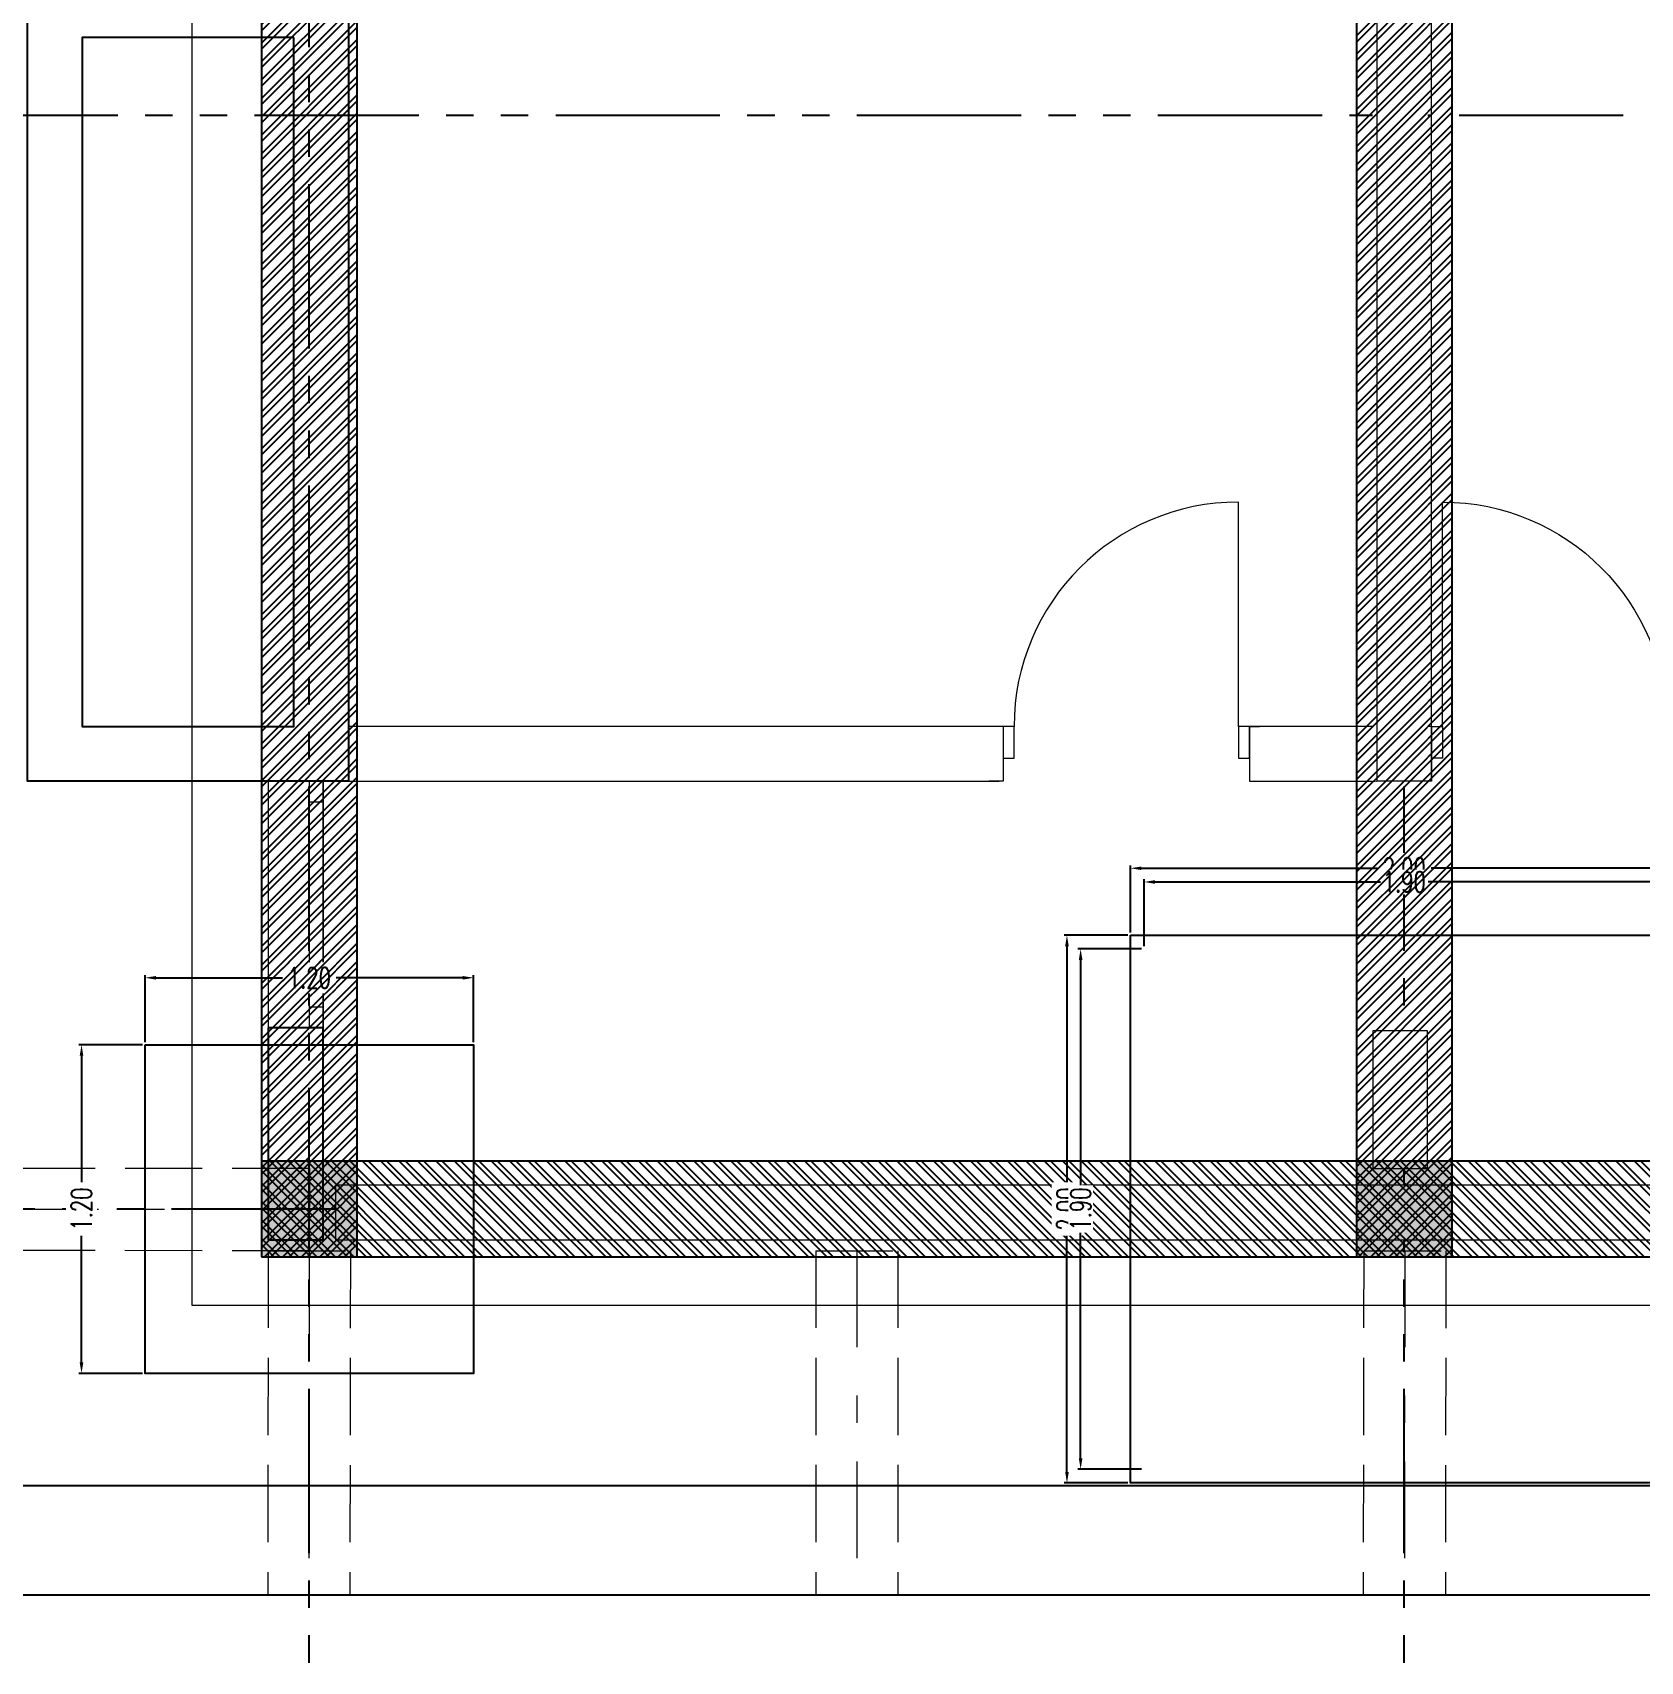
# Model space of a CAD drawing. Header units: metres. Extents: x -6.1 to 26.1, y -10.1 to 14.1.
# Drawn here: x 2.99 to 8.86, y -1.65 to 4.3 of the extents above; entities that cross this region are included whole.
import ezdxf
from ezdxf.enums import TextEntityAlignment as Align

# ---------------------------------------------------------------- set-up
doc = ezdxf.new("R2010")
doc.units = ezdxf.units.M
doc.header["$MEASUREMENT"] = 0
for name, pattern in [('Xref_Arq. PB$0$Línea Oculta', [0.391222, 0.282222, -0.109]), ('Xref_Arq. PB$0$Punto & Raya', [0.670278, 0.352778, -0.176389, 0, -0.141111]), ('Xref_Arq. PB$0$Wipeout_Contour', [1, 0, -1]), ('Xref_Cimentación$0$Xr-Muroscontencion$0$HIDDEN', [0.375, 0.25, -0.125]), ('Xref_Ejes$0$ACAD_ISO05W100', [33, 24, -3, 0, -3, 0, -3])]:
    doc.linetypes.add(name, pattern=pattern)
for name, color, linetype in [('Xref_Arq. PB$0$Estructura - Forjados', 7, 'Continuous'), ('Xref_Arq. PB$0$Estructura - Muros', 7, 'Continuous'), ('Xref_Arq. PB$0$Estructura - Vigas y Pilares', 7, 'Continuous'), ('Xref_Arq. PB$0$Puertas ArchiCAD', 7, 'Continuous'), ('Xref_Arq. PB$0$Ventanas ArchiCAD', 7, 'Continuous'), ('Xref_Cimentación$0$00-ZA', 2, 'Continuous'), ('Xref_Cimentación$0$Cerramiento', 11, 'Continuous'), ('Xref_Cimentación$0$VIGA', 3, 'Continuous'), ('Xref_Cimentación$0$Xref_Pedestales$0$COLUM. PB', 140, 'Continuous'), ('Xref_Ejes$0$00-EJES', 1, 'Xref_Ejes$0$ACAD_ISO05W100')]:
    doc.layers.add(name, color=color, linetype=linetype)
for name, color, linetype, lineweight in [('Xref_Arq. PB$0$Estructura - Forjados_Pluma_Nº__1', 7, 'Continuous', 13), ('Xref_Arq. PB$0$Estructura - Muros_Pluma_Nº__1', 7, 'Continuous', 13), ('Xref_Arq. PB$0$Puertas ArchiCAD_Pluma_Nº__1', 7, 'Continuous', 13), ('Xref_Arq. PB$0$Puertas ArchiCAD_Pluma_Nº__23', 7, 'Continuous', 18), ('Xref_Arq. PB$0$Ventanas ArchiCAD_Pluma_Nº__1', 7, 'Continuous', 13), ('Xref_Arq. PB$0$Ventanas ArchiCAD_Pluma_Nº__23', 7, 'Continuous', 18)]:
    doc.layers.add(name, color=color, linetype=linetype, lineweight=lineweight)
for name, color, linetype, lineweight, true_color in [('Xref_Arq. PB$0$Estructura - Vigas y Pilares_Pluma_Nº__69', 7, 'Continuous', 13, 0x6a6a6a), ('Xref_Arq. PB$0$Estructura - Vigas y Pilares_Pluma_Nº__90', 7, 'Continuous', 13, 0x6a6a6a), ('Xref_Arq. PB$0$Puertas ArchiCAD_Pluma_Nº__3', 7, 'Continuous', 18, 0xff6600), ('Xref_Arq. PB$0$Ventanas ArchiCAD_Pluma_Nº__3', 7, 'Continuous', 18, 0xff6600)]:
    doc.layers.add(name, color=color, linetype=linetype, lineweight=lineweight, true_color=true_color)
doc.styles.add('Xref_Cimentación$0$ARIAL', font='arial.ttf', dxfattribs={"height": 2})
doc.styles.add('Xref_Cimentación$0$Xr-Muroscontencion$0$Romans', font='romans.shx', dxfattribs={"width": 0.7})
doc.dimstyles.new('Xref_Cimentación$0$Xr-Muroscontencion$0$D20', dxfattribs={"dimtxt": 0.05, "dimasz": 0.04, "dimexe": 0.01, "dimexo": 0.01, "dimgap": 0.01, "dimtad": 0, "dimdec": 3, "dimzin": 1, "dimdsep": 46, "dimtxsty": 'Xref_Cimentación$0$Xr-Muroscontencion$0$Romans', "dimcen": 2.5, "dimclrd": 1, "dimclre": 8, "dimclrt": 7, "dimadec": 0, "dimazin": 0, "dimtfac": 1, "dimtdec": 3, "dimtmove": 1, "dimatfit": 1, "dimfxl": 1, "dimtfill": 1, "dimarcsym": 0})

# ---------------------------------------------------------------- blocks, each defined once
blk = doc.blocks.new('Xref_Ejes')
at = {"layer": 'Xref_Ejes$0$00-EJES', "ltscale": 0.025}
for p, q in [((4, -8.9568), (4, 12.9873)), ((8, -8.9568), (8, 12.9873)), ((-5, 3.9958), (24.9967, 3.9958)), ((24.9967, 0), (-5, 0))]:
    blk.add_line(p, q, dxfattribs=at)
blk = doc.blocks.new('Xref_Arq. PB$0$Forjado_1', base_point=(9.6104, 18.2739))
at = {"layer": 'Xref_Arq. PB$0$Estructura - Forjados_Pluma_Nº__1', "linetype": 'Continuous', "flags": 128}
blk.add_lwpolyline([(9.6104, 18.2739), (9.6104, 8.6612), (-7.0825, 8.6612), (-7.0825, 18.2739)], close=True, dxfattribs=at)
blk = doc.blocks.new('Xref_Arq. PB$0$Forjado_2', base_point=(-11.0804, 18.5154))
at = {"layer": 'Xref_Arq. PB$0$Estructura - Forjados_Pluma_Nº__1', "linetype": 'Continuous', "flags": 128}
blk.add_lwpolyline([(-11.0804, 18.5154), (10.7361, 18.5154), (10.7514, 7.6041), (-11.0804, 7.6041)], close=True, dxfattribs=at)
blk = doc.blocks.new('Xref_Arq. PB$0$Ventana 17')
at = {"layer": 'Xref_Arq. PB$0$Ventanas ArchiCAD_Pluma_Nº__1', "linetype": 'Continuous'}
for p, q in [((-0.45, -0.05), (-0.45, 0)), ((0.45, -0.05), (0.45, 0))]:
    blk.add_line(p, q, dxfattribs=at)
at = {"layer": 'Xref_Arq. PB$0$Ventanas ArchiCAD_Pluma_Nº__23', "linetype": 'Continuous'}
for p, q in [((-0.45, 0), (-0.375, 0)), ((-0.375, 0), (-0.375, -0.05)), ((0.375, -0.05), (0.375, 0)), ((0.375, 0), (0.45, 0)), ((-0.375, -0.05), (-0.45, -0.05)), ((0.45, -0.05), (0.375, -0.05))]:
    blk.add_line(p, q, dxfattribs=at)
at = {"layer": 'Xref_Arq. PB$0$Ventanas ArchiCAD_Pluma_Nº__3', "linetype": 'Continuous'}
for p, q in [((-0.45, 0.15), (0.45, 0.15)), ((-0.375, 0), (0.375, 0)), ((-0.45, -0.05), (0.45, -0.05)), ((0.375, -0.05), (-0.375, -0.05))]:
    blk.add_line(p, q, dxfattribs=at)
blk = doc.blocks.new('Xref_Arq. PB$0$Puerta con Tarja Lado 2 17')
at = {"layer": 'Xref_Arq. PB$0$Puertas ArchiCAD_Pluma_Nº__1', "linetype": 'Continuous'}
for p, q in [((-0.685, 0), (-0.722, 0)), ((-0.685, 0), (-0.685, -0.115)), ((0.685, 0), (0.685, -0.115)), ((0.685, 0), (0.722, 0)), ((-0.685, -0.115), (-0.685, -0.2)), ((0.685, -0.115), (0.685, -0.2)), ((-0.685, -0.2), (-0.722, -0.2)), ((0.685, -0.2), (0.722, -0.2))]:
    blk.add_line(p, q, dxfattribs=at)
at = {"layer": 'Xref_Arq. PB$0$Puertas ArchiCAD_Pluma_Nº__23', "linetype": 'Continuous'}
for p, q in [((-0.645, 0), (-0.685, 0)), ((-0.685, 0), (-0.685, -0.115)), ((-0.125, 0), (-0.645, 0)), ((-0.645, 0), (-0.645, -0.115)), ((-0.645, -0.115), (-0.645, 0)), ((-0.125, -0.115), (-0.125, 0)), ((-0.085, 0), (-0.125, 0)), ((-0.125, 0), (-0.125, -0.115)), ((-0.085, -0.115), (-0.085, 0)), ((0.685, 0), (0.645, 0)), ((0.645, 0), (0.645, -0.115)), ((0.685, -0.115), (0.685, 0)), ((-0.685, -0.115), (-0.645, -0.115)), ((-0.645, -0.115), (-0.125, -0.115)), ((-0.125, -0.115), (-0.085, -0.115)), ((0.645, -0.115), (0.685, -0.115))]:
    blk.add_line(p, q, dxfattribs=at)
at = {"layer": 'Xref_Arq. PB$0$Puertas ArchiCAD_Pluma_Nº__3', "linetype": 'Continuous'}
blk.add_line((0.645, 0), (0.645, 0.73), dxfattribs=at)
blk.add_arc((0.645, 0), 0.73, 90, 180, dxfattribs=at)
blk = doc.blocks.new('Xref_Arq. PB$0$Muro_5', base_point=(-6.6046, 8.9011))
at = {"layer": 'Xref_Arq. PB$0$Estructura - Muros_Pluma_Nº__1', "linetype": 'Continuous'}
for p, q in [((-6.8046, 14.8633), (-6.8046, 14.9003)), ((-6.6046, 14.8633), (-6.6046, 14.9003)), ((-6.7196, 14.8633), (-6.8046, 14.8633)), ((-6.6046, 14.8633), (-6.7196, 14.8633)), ((-6.8046, 13.4933), (-6.8046, 13.4563)), ((-6.7196, 13.4933), (-6.8046, 13.4933)), ((-6.6046, 13.4933), (-6.7196, 13.4933)), ((-6.6046, 13.4933), (-6.6046, 13.4563)), ((-6.6546, 10.5762), (-6.8046, 10.5762)), ((-6.6046, 10.5762), (-6.6546, 10.5762)), ((-6.6546, 9.6762), (-6.8046, 9.6762)), ((-6.6046, 9.6762), (-6.6546, 9.6762))]:
    blk.add_line(p, q, dxfattribs=at)
at = {"layer": 'Xref_Arq. PB$0$Estructura - Muros_Pluma_Nº__1', "linetype": 'Continuous', "flags": 128}
blk.add_lwpolyline([(-6.8046, 8.9011), (-6.6046, 8.9011)], dxfattribs=at)
at = {"layer": 'Xref_Arq. PB$0$Puertas ArchiCAD', "linetype": 'Continuous', "rotation": 269.9995986251637}
blk.add_blockref('Xref_Arq. PB$0$Puerta con Tarja Lado 2 17', (-6.6046, 14.1783), dxfattribs=at)
at = {"layer": 'Xref_Arq. PB$0$Ventanas ArchiCAD', "color": 251, "linetype": 'Continuous', "lineweight": 13, "true_color": 0x6a6a6a, "xscale": -0.9999999999999999, "rotation": 89.99959862516374}
blk.add_blockref('Xref_Arq. PB$0$Ventana 17', (-6.6546, 10.1262), dxfattribs=at)
blk = doc.blocks.new('Xref_Arq. PB$0$Muro_6', base_point=(-6.5596, 8.9011))
at = {"color": 254, "linetype": 'Xref_Arq. PB$0$Wipeout_Contour', "lineweight": 0, "ltscale": 50.031113}
blk.add_wipeout([(-0.9475, 9.1011), (-6.5596, 9.1011), (-6.5596, 8.9011), (-0.9475, 8.9011), (-0.9475, 9.0511)], dxfattribs=at).dxf.layer = 'Xref_Arq. PB$0$Estructura - Muros'
at = {"layer": 'Xref_Arq. PB$0$Estructura - Muros_Pluma_Nº__1', "linetype": 'Continuous', "flags": 128}
for points in [[(-0.9475, 9.1011), (-6.5596, 9.1011)], [(-6.5596, 9.1011), (-6.5596, 8.9011)], [(-6.5596, 8.9011), (-0.9475, 8.9011)]]:
    blk.add_lwpolyline(points, dxfattribs=at)
blk = doc.blocks.new('Xref_Arq. PB$0$Puerta 17')
at = {"layer": 'Xref_Arq. PB$0$Puertas ArchiCAD_Pluma_Nº__1', "linetype": 'Continuous'}
for p, q in [((-0.45, 0), (-0.487, 0)), ((-0.45, 0), (-0.45, -0.115)), ((0.45, 0), (0.45, -0.115)), ((0.45, 0), (0.487, 0)), ((-0.45, -0.115), (-0.45, -0.2)), ((0.45, -0.115), (0.45, -0.2)), ((-0.45, -0.2), (-0.487, -0.2)), ((0.45, -0.2), (0.487, -0.2))]:
    blk.add_line(p, q, dxfattribs=at)
at = {"layer": 'Xref_Arq. PB$0$Puertas ArchiCAD_Pluma_Nº__23', "linetype": 'Continuous'}
for p, q in [((-0.41, 0), (-0.45, 0)), ((-0.45, 0), (-0.45, -0.115)), ((-0.41, -0.115), (-0.41, 0)), ((0.45, 0), (0.41, 0)), ((0.41, 0), (0.41, -0.115)), ((0.45, -0.115), (0.45, 0)), ((-0.45, -0.115), (-0.41, -0.115)), ((0.41, -0.115), (0.45, -0.115))]:
    blk.add_line(p, q, dxfattribs=at)
at = {"layer": 'Xref_Arq. PB$0$Puertas ArchiCAD_Pluma_Nº__3', "linetype": 'Continuous'}
blk.add_line((0.41, 0), (0.41, 0.82), dxfattribs=at)
blk.add_arc((0.41, 0), 0.82, 90, 180, dxfattribs=at)
blk = doc.blocks.new('Xref_Arq. PB$0$Muro_19', base_point=(-6.5109, 10.5762))
at = {"layer": 'Xref_Arq. PB$0$Puertas ArchiCAD', "linetype": 'Continuous', "xscale": -1}
blk.add_blockref('Xref_Arq. PB$0$Puerta 17', (-2.1046, 10.7762), dxfattribs=at)
at = {"color": 254, "linetype": 'Xref_Arq. PB$0$Wipeout_Contour', "lineweight": 0, "ltscale": 59.592218}
blk.add_wipeout([(-4.1351, 10.7762), (-6.5109, 10.7762), (-6.5109, 10.5762), (-4.1351, 10.5762), (-4.1351, 10.6612)], dxfattribs=at).dxf.layer = 'Xref_Arq. PB$0$Estructura - Muros'
at = {"color": 254, "linetype": 'Xref_Arq. PB$0$Wipeout_Contour', "lineweight": 0, "ltscale": 55.365533}
blk.add_wipeout([(-3.2201, 10.5762), (-2.7546, 10.5762), (-2.7546, 10.7762), (-3.2201, 10.7762), (-3.2201, 10.6612)], dxfattribs=at).dxf.layer = 'Xref_Arq. PB$0$Estructura - Muros'
at = {"layer": 'Xref_Arq. PB$0$Estructura - Muros_Pluma_Nº__1', "linetype": 'Continuous'}
for p, q in [((-4.1351, 10.7762), (-4.1721, 10.7762)), ((-3.2201, 10.7762), (-3.1831, 10.7762)), ((-4.1351, 10.5762), (-4.1721, 10.5762)), ((-3.2201, 10.5762), (-3.1831, 10.5762))]:
    blk.add_line(p, q, dxfattribs=at)
at = {"layer": 'Xref_Arq. PB$0$Estructura - Muros_Pluma_Nº__1', "linetype": 'Continuous', "flags": 128}
for points in [[(-4.1351, 10.7762), (-6.5109, 10.7762)], [(-2.7546, 10.7762), (-3.2201, 10.7762)], [(-6.5109, 10.5762), (-4.1351, 10.5762)], [(-3.2201, 10.5762), (-2.7546, 10.5762)]]:
    blk.add_lwpolyline(points, dxfattribs=at)
at = {"layer": 'Xref_Arq. PB$0$Puertas ArchiCAD', "linetype": 'Continuous'}
blk.add_blockref('Xref_Arq. PB$0$Puerta 17', (-3.6701, 10.7762), dxfattribs=at)
blk = doc.blocks.new('Xref_Arq. PB$0$Muro_20', base_point=(-2.7697, 17.9223))
at = {"color": 254, "linetype": 'Xref_Arq. PB$0$Wipeout_Contour', "lineweight": 0, "ltscale": 58.19493}
blk.add_wipeout([(-2.7697, 17.9223), (-2.7697, 10.5762), (-2.5697, 10.5762), (-2.5697, 17.9223)], dxfattribs=at).dxf.layer = 'Xref_Arq. PB$0$Estructura - Muros'
at = {"color": 254, "linetype": 'Xref_Arq. PB$0$Wipeout_Contour', "lineweight": 0, "ltscale": 39.210904}
blk.add_wipeout([(-2.7697, 9.1619), (-2.5697, 9.1619), (-2.5697, 9.6646), (-2.7697, 9.6646)], dxfattribs=at).dxf.layer = 'Xref_Arq. PB$0$Estructura - Muros'
at = {"layer": 'Xref_Arq. PB$0$Estructura - Muros_Pluma_Nº__1', "linetype": 'Continuous'}
for p, q in [((-2.5546, 10.5762), (-2.7546, 10.5762)), ((-2.5697, 9.6646), (-2.7697, 9.6646))]:
    blk.add_line(p, q, dxfattribs=at)
at = {"layer": 'Xref_Arq. PB$0$Estructura - Muros_Pluma_Nº__1', "linetype": 'Continuous', "flags": 128}
for points in [[(-2.7546, 17.9223), (-2.7546, 15.1619)], [(-2.5546, 15.1619), (-2.5546, 17.9223)], [(-2.7546, 15.1619), (-2.7546, 10.5762)], [(-2.5546, 10.5762), (-2.5546, 15.1619)], [(-2.7697, 9.6646), (-2.7697, 9.1619)], [(-2.5697, 9.1619), (-2.5697, 9.6646)], [(-2.7697, 9.1619), (-2.5697, 9.1619)]]:
    blk.add_lwpolyline(points, dxfattribs=at)
blk = doc.blocks.new('Xref_Arq. PB$0$Viga_1', base_point=(-6.6546, 9.0119))
at = {"layer": 'Xref_Arq. PB$0$Estructura - Vigas y Pilares_Pluma_Nº__69', "linetype": 'Xref_Arq. PB$0$Punto & Raya'}
blk.add_line((-6.6546, 9.0119), (-10.6546, 9.0139), dxfattribs=at)
at = {"layer": 'Xref_Arq. PB$0$Estructura - Vigas y Pilares_Pluma_Nº__90', "linetype": 'Xref_Arq. PB$0$Línea Oculta'}
for p, q in [((-10.6545, 9.1639), (-10.6547, 8.8639)), ((-6.6545, 9.1619), (-10.6545, 9.1639)), ((-6.6545, 9.1619), (-6.6547, 8.8619)), ((-6.6547, 8.8619), (-10.6547, 8.8639))]:
    blk.add_line(p, q, dxfattribs=at)
blk = doc.blocks.new('Xref_Arq. PB$0$Viga_6', base_point=(-6.6547, 8.8619))
at = {"layer": 'Xref_Arq. PB$0$Estructura - Vigas y Pilares_Pluma_Nº__69', "linetype": 'Xref_Arq. PB$0$Punto & Raya'}
blk.add_line((-6.6547, 8.8619), (-6.6564, 7.6055), dxfattribs=at)
at = {"layer": 'Xref_Arq. PB$0$Estructura - Vigas y Pilares_Pluma_Nº__90', "linetype": 'Xref_Arq. PB$0$Línea Oculta'}
for p, q in [((-6.8047, 8.8621), (-6.8064, 7.6057)), ((-6.8047, 8.8621), (-6.5047, 8.8617)), ((-6.5047, 8.8617), (-6.5064, 7.6053)), ((-6.8064, 7.6057), (-6.5064, 7.6053))]:
    blk.add_line(p, q, dxfattribs=at)
blk = doc.blocks.new('Xref_Arq. PB$0$Viga_7', base_point=(-4.6547, 8.8619))
at = {"layer": 'Xref_Arq. PB$0$Estructura - Vigas y Pilares_Pluma_Nº__69', "linetype": 'Xref_Arq. PB$0$Punto & Raya'}
blk.add_line((-4.6547, 8.8619), (-4.6547, 7.6041), dxfattribs=at)
at = {"layer": 'Xref_Arq. PB$0$Estructura - Vigas y Pilares_Pluma_Nº__90', "linetype": 'Xref_Arq. PB$0$Línea Oculta'}
for p, q in [((-4.8047, 8.8619), (-4.8047, 7.6041)), ((-4.8047, 8.8619), (-4.5047, 8.8619)), ((-4.5047, 8.8619), (-4.5047, 7.6041)), ((-4.8047, 7.6041), (-4.5047, 7.6041))]:
    blk.add_line(p, q, dxfattribs=at)
blk = doc.blocks.new('Xref_Arq. PB$0$Viga_8', base_point=(-2.6526, 8.8619))
at = {"layer": 'Xref_Arq. PB$0$Estructura - Vigas y Pilares_Pluma_Nº__69', "linetype": 'Xref_Arq. PB$0$Punto & Raya'}
blk.add_line((-2.6526, 8.8619), (-2.6546, 7.6041), dxfattribs=at)
at = {"layer": 'Xref_Arq. PB$0$Estructura - Vigas y Pilares_Pluma_Nº__90', "linetype": 'Xref_Arq. PB$0$Línea Oculta'}
for p, q in [((-2.8026, 8.8621), (-2.8046, 7.6043)), ((-2.8026, 8.8621), (-2.5026, 8.8616)), ((-2.5026, 8.8616), (-2.5046, 7.6038)), ((-2.8046, 7.6043), (-2.5046, 7.6038))]:
    blk.add_line(p, q, dxfattribs=at)
blk = doc.blocks.new('Xref_Arq. PB')
for points in [[(3.9437, 4.2794), (3.1699, 4.2794), (3.1699, 1.7623), (3.943, 1.7623), (3.9437, 4.2794)], [(3.85, 0.6623), (3.85, -0.1129), (4.05, -0.1129), (4.05, 0.6623), (3.85, 0.6623)]]:
    blk.add_lwpolyline(points)
at = {"layer": 'Xref_Arq. PB$0$Estructura - Forjados', "linetype": 'Continuous'}
for name, p in [('Xref_Arq. PB$0$Forjado_2', (-0.4258, 9.5015)), ('Xref_Arq. PB$0$Forjado_1', (20.265, 9.26))]:
    blk.add_blockref(name, p, dxfattribs=at)
at = {"layer": 'Xref_Arq. PB$0$Estructura - Muros'}
blk.add_blockref('Xref_Arq. PB$0$Muro_5', (4.05, -0.1129), dxfattribs=at)
at = {"layer": 'Xref_Arq. PB$0$Estructura - Vigas y Pilares', "color": 251, "lineweight": 13, "true_color": 0x6a6a6a}
for name, p in [('Xref_Arq. PB$0$Viga_1', (4, -0.0021)), ('Xref_Arq. PB$0$Viga_6', (3.9999, -0.1521)), ('Xref_Arq. PB$0$Viga_7', (5.9999, -0.1521)), ('Xref_Arq. PB$0$Viga_8', (8.0021, -0.1521))]:
    blk.add_blockref(name, p, dxfattribs=at)
at = {"layer": 'Xref_Arq. PB$0$Estructura - Muros'}
for name, p in [('Xref_Arq. PB$0$Muro_19', (4.1437, 1.5623)), ('Xref_Arq. PB$0$Muro_6', (4.095, -0.1129))]:
    blk.add_blockref(name, p, dxfattribs=at)
blk.add_lwpolyline([(2.9699, 4.4794), (4.1437, 4.4794), (4.1437, 1.5623), (2.9699, 1.5623), (2.9699, 4.4794)])
blk.add_blockref('Xref_Arq. PB$0$Muro_20', (7.8849, 8.9084), dxfattribs=at)
blk.add_lwpolyline([(-0.4258, 1.7043), (-0.0258, 1.7043), (-0.0258, -1.0098), (21.006, -1.0098), (21.0148, 3.5281), (21.3991, 3.5263), (21.406, -1.4098), (-0.4258, -1.4098), (-0.4258, 1.7043)])
blk = doc.blocks.new('*U282')
at = {"ltscale": 0.025, "true_color": 0x636466}
h = blk.add_hatch(color=251, dxfattribs=at)
h.dxf.hatch_style = 1
h.paths.add_polyline_path([(-0.125, -0.075), (0.225, -0.075), (0.225, 0.275), (-0.125, 0.275)])
at = {"color": 251, "linetype": 'ByBlock', "ltscale": 0.025, "true_color": 0x636466}
blk.add_lwpolyline([(-0.125, -0.075), (0.225, -0.075), (0.225, 0.275), (-0.125, 0.275)], close=True, dxfattribs=at)
blk = doc.blocks.new('Xref_Cimentación$0$Xref_Pedestales')
at = {"layer": 'Xref_Cimentación$0$Xref_Pedestales$0$COLUM. PB', "ltscale": 0.025}
for p in [(3.95, -0.1), (7.95, -0.1)]:
    blk.add_blockref('*U282', p, dxfattribs=at)
blk = doc.blocks.new('*U315')
at = {"layer": 'Xref_Cimentación$0$VIGA', "ltscale": 0.025, "transparency": 33554559}
h = blk.add_hatch(dxfattribs=at)
h.set_pattern_fill('ANSI32', color=250, scale=0.005, angle=-90)
h.set_pattern_definition([(315, (14.226727, 0.2), (0.03367596, 0.03367596), []), (315, (14.226727, 0.17755), (0.03367596, 0.03367596), [])])
h.paths.add_polyline_path([(15.9967, 0.275), (-0.35, 0.275), (-0.35, -0.075), (15.9967, -0.075)])
at = {"layer": 'Xref_Cimentación$0$VIGA', "ltscale": 0.025}
for p, q in [((-0.35, 0.275), (-0.35, -0.075)), ((15.9967, 0.275), (-0.35, 0.275)), ((-0.35, -0.075), (15.9967, -0.075))]:
    blk.add_line(p, q, dxfattribs=at)
at = {"layer": 'Xref_Cimentación$0$VIGA', "ltscale": 0.025, "style": 'Xref_Cimentación$0$ARIAL', "width": 0.7, "flags": 8}
blk.add_attdef('V-00', text='', height=0.15, dxfattribs=at).set_placement((5.8238, 0.428), align=Align.MIDDLE_CENTER)
blk = doc.blocks.new('*D322')
at = {"layer": 'Xref_Cimentación$0$00-ZA', "color": 8, "linetype": 'Xref_Cimentación$0$Xr-Muroscontencion$0$HIDDEN', "lineweight": -2, "transparency": 16777216}
for p, q in [((3.24, 6.75), (3.0077, 6.75)), ((3.24, 5.25), (3.0077, 5.25)), ((3.4, 0.61), (3.4, 0.8548)), ((4.6, 0.61), (4.6, 0.8548))]:
    blk.add_line(p, q, dxfattribs=at)
at = {"layer": 'Xref_Cimentación$0$00-ZA', "color": 1, "lineweight": -2, "transparency": 16777216}
for p, q in [((3.0177, 6.71), (3.0177, 6.0863)), ((3.0177, 5.29), (3.0177, 5.9138)), ((3.44, 0.8448), (3.9137, 0.8448)), ((4.56, 0.8448), (4.0862, 0.8448))]:
    blk.add_line(p, q, dxfattribs=at)
at = {"layer": 'Xref_Cimentación$0$00-ZA', "color": 1, "transparency": 16777216}
for points in [[(3.0111, 6.71), (3.0244, 6.71), (3.0177, 6.75)], [(3.0111, 5.29), (3.0244, 5.29), (3.0177, 5.25)], [(3.44, 0.8514), (3.44, 0.8381), (3.4, 0.8448)], [(4.56, 0.8514), (4.56, 0.8381), (4.6, 0.8448)]]:
    blk.add_solid(points, dxfattribs=at)
at = {"layer": 'Xref_Cimentación$0$00-ZA', "color": 7, "transparency": 16777216, "insert": (3.0177, 6), "char_height": 0.075, "attachment_point": 5, "rotation": 90, "style": 'Xref_Cimentación$0$Xr-Muroscontencion$0$Romans', "bg_fill": 3, "box_fill_scale": 1.25, "bg_fill_color": 256, "bg_fill_true_color": 13158600, "bg_fill_transparency": 0}
blk.add_mtext('1.50', dxfattribs=at)
at = {"layer": 'Xref_Cimentación$0$00-ZA', "color": 7, "transparency": 16777216, "insert": (4, 0.8448), "char_height": 0.075, "attachment_point": 5, "style": 'Xref_Cimentación$0$Xr-Muroscontencion$0$Romans', "bg_fill": 3, "box_fill_scale": 1.1, "bg_fill_color": 256, "bg_fill_true_color": 13158600, "bg_fill_transparency": 0}
blk.add_mtext('1.20', dxfattribs=at)
blk = doc.blocks.new('*D306')
at = {"layer": 'Xref_Cimentación$0$00-ZA', "color": 8, "linetype": 'Xref_Cimentación$0$Xr-Muroscontencion$0$HIDDEN', "lineweight": -2, "transparency": 16777216}
for p, q in [((6.99, 1), (6.7577, 1)), ((6.99, -1), (6.7577, -1))]:
    blk.add_line(p, q, dxfattribs=at)
at = {"layer": 'Xref_Cimentación$0$00-ZA', "color": 1, "lineweight": -2, "transparency": 16777216}
for p, q in [((6.7677, 0.96), (6.7677, 0.09)), ((6.7677, -0.96), (6.7677, -0.09))]:
    blk.add_line(p, q, dxfattribs=at)
at = {"layer": 'Xref_Cimentación$0$00-ZA', "color": 1, "transparency": 16777216}
for points in [[(6.7611, 0.96), (6.7744, 0.96), (6.7677, 1)], [(6.7611, -0.96), (6.7744, -0.96), (6.7677, -1)]]:
    blk.add_solid(points, dxfattribs=at)
at = {"layer": 'Xref_Cimentación$0$00-ZA', "color": 7, "transparency": 16777216, "insert": (6.7677, 0), "char_height": 0.075, "attachment_point": 5, "rotation": 90, "style": 'Xref_Cimentación$0$Xr-Muroscontencion$0$Romans', "bg_fill": 3, "box_fill_scale": 1.25, "bg_fill_color": 256, "bg_fill_true_color": 13158600, "bg_fill_transparency": 0}
blk.add_mtext('2.00', dxfattribs=at)
blk = doc.blocks.new('*D307')
at = {"layer": 'Xref_Cimentación$0$00-ZA', "color": 8, "linetype": 'Xref_Cimentación$0$Xr-Muroscontencion$0$HIDDEN', "lineweight": -2, "transparency": 16777216}
for p, q in [((7, 1.01), (7, 1.2548)), ((9, 1.01), (9, 1.2548))]:
    blk.add_line(p, q, dxfattribs=at)
at = {"layer": 'Xref_Cimentación$0$00-ZA', "color": 1, "lineweight": -2, "transparency": 16777216}
for p, q in [((7.04, 1.2448), (7.91, 1.2448)), ((8.96, 1.2448), (8.09, 1.2448))]:
    blk.add_line(p, q, dxfattribs=at)
at = {"layer": 'Xref_Cimentación$0$00-ZA', "color": 1, "transparency": 16777216}
for points in [[(7.04, 1.2514), (7.04, 1.2381), (7, 1.2448)], [(8.96, 1.2514), (8.96, 1.2381), (9, 1.2448)]]:
    blk.add_solid(points, dxfattribs=at)
at = {"layer": 'Xref_Cimentación$0$00-ZA', "color": 7, "transparency": 16777216, "insert": (8, 1.2448), "char_height": 0.075, "attachment_point": 5, "style": 'Xref_Cimentación$0$Xr-Muroscontencion$0$Romans', "bg_fill": 3, "box_fill_scale": 1.25, "bg_fill_color": 256, "bg_fill_true_color": 13158600, "bg_fill_transparency": 0}
blk.add_mtext('2.00', dxfattribs=at)
blk = doc.blocks.new('*D331')
at = {"layer": 'Xref_Cimentación$0$00-ZA', "color": 8, "linetype": 'Xref_Cimentación$0$Xr-Muroscontencion$0$HIDDEN', "lineweight": -2, "transparency": 16777216}
for p, q in [((11.25, 9.7684), (11.25, 10.0132)), ((12.75, 9.7684), (12.75, 10.0132)), ((3.39, 0.6), (3.1577, 0.6)), ((3.39, -0.6), (3.1577, -0.6))]:
    blk.add_line(p, q, dxfattribs=at)
at = {"layer": 'Xref_Cimentación$0$00-ZA', "color": 1, "lineweight": -2, "transparency": 16777216}
for p, q in [((11.29, 10.0032), (11.9138, 10.0032)), ((12.71, 10.0032), (12.0862, 10.0032)), ((3.1677, 0.56), (3.1677, 0.0863)), ((3.1677, -0.56), (3.1677, -0.0863))]:
    blk.add_line(p, q, dxfattribs=at)
at = {"layer": 'Xref_Cimentación$0$00-ZA', "color": 1, "transparency": 16777216}
for points in [[(11.29, 10.0098), (11.29, 9.9965), (11.25, 10.0032)], [(12.71, 10.0098), (12.71, 9.9965), (12.75, 10.0032)], [(3.1611, 0.56), (3.1744, 0.56), (3.1677, 0.6)], [(3.1611, -0.56), (3.1744, -0.56), (3.1677, -0.6)]]:
    blk.add_solid(points, dxfattribs=at)
at = {"layer": 'Xref_Cimentación$0$00-ZA', "color": 7, "transparency": 16777216, "insert": (12, 10.0032), "char_height": 0.075, "attachment_point": 5, "style": 'Xref_Cimentación$0$Xr-Muroscontencion$0$Romans', "bg_fill": 3, "box_fill_scale": 1.1, "bg_fill_color": 256, "bg_fill_true_color": 13158600, "bg_fill_transparency": 0}
blk.add_mtext('1.50', dxfattribs=at)
at = {"layer": 'Xref_Cimentación$0$00-ZA', "color": 7, "transparency": 16777216, "insert": (3.1677, 0), "char_height": 0.075, "attachment_point": 5, "rotation": 90, "style": 'Xref_Cimentación$0$Xr-Muroscontencion$0$Romans', "bg_fill": 3, "box_fill_scale": 1.25, "bg_fill_color": 256, "bg_fill_true_color": 13158600, "bg_fill_transparency": 0}
blk.add_mtext('1.20', dxfattribs=at)
blk = doc.blocks.new('*D332')
at = {"layer": 'Xref_Cimentación$0$00-ZA', "color": 8, "linetype": 'Xref_Cimentación$0$Xr-Muroscontencion$0$HIDDEN', "lineweight": -2, "transparency": 16777216}
for p, q in [((15.24, 9.7584), (15.0077, 9.7584)), ((15.24, 8.2584), (15.0077, 8.2584)), ((3.4, 0.61), (3.4, 0.8548)), ((4.6, 0.61), (4.6, 0.8548))]:
    blk.add_line(p, q, dxfattribs=at)
at = {"layer": 'Xref_Cimentación$0$00-ZA', "color": 1, "lineweight": -2, "transparency": 16777216}
for p, q in [((15.0177, 9.7184), (15.0177, 9.0946)), ((15.0177, 8.2984), (15.0177, 8.9221)), ((3.44, 0.8448), (3.9137, 0.8448)), ((4.56, 0.8448), (4.0862, 0.8448))]:
    blk.add_line(p, q, dxfattribs=at)
at = {"layer": 'Xref_Cimentación$0$00-ZA', "color": 1, "transparency": 16777216}
for points in [[(15.0111, 9.7184), (15.0244, 9.7184), (15.0177, 9.7584)], [(15.0111, 8.2984), (15.0244, 8.2984), (15.0177, 8.2584)], [(3.44, 0.8514), (3.44, 0.8381), (3.4, 0.8448)], [(4.56, 0.8514), (4.56, 0.8381), (4.6, 0.8448)]]:
    blk.add_solid(points, dxfattribs=at)
at = {"layer": 'Xref_Cimentación$0$00-ZA', "color": 7, "transparency": 16777216, "insert": (15.0177, 9.0084), "char_height": 0.075, "attachment_point": 5, "rotation": 90, "style": 'Xref_Cimentación$0$Xr-Muroscontencion$0$Romans', "bg_fill": 3, "box_fill_scale": 1.1, "bg_fill_color": 256, "bg_fill_true_color": 13158600, "bg_fill_transparency": 0}
blk.add_mtext('1.50', dxfattribs=at)
at = {"layer": 'Xref_Cimentación$0$00-ZA', "color": 7, "transparency": 16777216, "insert": (4, 0.8448), "char_height": 0.075, "attachment_point": 5, "style": 'Xref_Cimentación$0$Xr-Muroscontencion$0$Romans', "bg_fill": 3, "box_fill_scale": 1.25, "bg_fill_color": 256, "bg_fill_true_color": 13158600, "bg_fill_transparency": 0}
blk.add_mtext('1.20', dxfattribs=at)
blk = doc.blocks.new('*D336')
at = {"layer": 'Xref_Cimentación$0$00-ZA', "color": 8, "linetype": 'Xref_Cimentación$0$Xr-Muroscontencion$0$HIDDEN', "lineweight": -2, "transparency": 16777216}
for p, q in [((3.2495, 9.7684), (3.2495, 10.0132)), ((4.7495, 9.7684), (4.7495, 10.0132)), ((7.04, 0.95), (6.8077, 0.95)), ((7.04, -0.95), (6.8077, -0.95))]:
    blk.add_line(p, q, dxfattribs=at)
at = {"layer": 'Xref_Cimentación$0$00-ZA', "color": 1, "lineweight": -2, "transparency": 16777216}
for p, q in [((3.2895, 10.0032), (3.9132, 10.0032)), ((4.7095, 10.0032), (4.0857, 10.0032)), ((6.8177, 0.91), (6.8177, 0.0862)), ((6.8177, -0.91), (6.8177, -0.0863))]:
    blk.add_line(p, q, dxfattribs=at)
at = {"layer": 'Xref_Cimentación$0$00-ZA', "color": 1, "transparency": 16777216}
for points in [[(3.2895, 10.0098), (3.2895, 9.9965), (3.2495, 10.0032)], [(4.7095, 10.0098), (4.7095, 9.9965), (4.7495, 10.0032)], [(6.8111, 0.91), (6.8244, 0.91), (6.8177, 0.95)], [(6.8111, -0.91), (6.8244, -0.91), (6.8177, -0.95)]]:
    blk.add_solid(points, dxfattribs=at)
at = {"layer": 'Xref_Cimentación$0$00-ZA', "color": 7, "transparency": 16777216, "insert": (3.9995, 10.0032), "char_height": 0.075, "attachment_point": 5, "style": 'Xref_Cimentación$0$Xr-Muroscontencion$0$Romans', "bg_fill": 3, "box_fill_scale": 1.25, "bg_fill_color": 256, "bg_fill_true_color": 13158600, "bg_fill_transparency": 0}
blk.add_mtext('1.50', dxfattribs=at)
at = {"layer": 'Xref_Cimentación$0$00-ZA', "color": 7, "transparency": 16777216, "insert": (6.8177, 0), "char_height": 0.075, "attachment_point": 5, "rotation": 90, "style": 'Xref_Cimentación$0$Xr-Muroscontencion$0$Romans', "bg_fill": 3, "box_fill_scale": 1.1, "bg_fill_color": 256, "bg_fill_true_color": 13158600, "bg_fill_transparency": 0}
blk.add_mtext('1.90', dxfattribs=at)
blk = doc.blocks.new('*D337')
at = {"layer": 'Xref_Cimentación$0$00-ZA', "color": 8, "linetype": 'Xref_Cimentación$0$Xr-Muroscontencion$0$HIDDEN', "lineweight": -2, "transparency": 16777216}
for p, q in [((7.24, 9.7584), (7.0077, 9.7584)), ((7.24, 8.2584), (7.0077, 8.2584)), ((7.05, 0.96), (7.05, 1.2048)), ((8.95, 0.96), (8.95, 1.2048))]:
    blk.add_line(p, q, dxfattribs=at)
at = {"layer": 'Xref_Cimentación$0$00-ZA', "color": 1, "lineweight": -2, "transparency": 16777216}
for p, q in [((7.0177, 9.7184), (7.0177, 9.0946)), ((7.0177, 8.2984), (7.0177, 8.9221)), ((7.09, 1.1948), (7.9137, 1.1948)), ((8.91, 1.1948), (8.0862, 1.1948))]:
    blk.add_line(p, q, dxfattribs=at)
at = {"layer": 'Xref_Cimentación$0$00-ZA', "color": 1, "transparency": 16777216}
for points in [[(7.0111, 9.7184), (7.0244, 9.7184), (7.0177, 9.7584)], [(7.0111, 8.2984), (7.0244, 8.2984), (7.0177, 8.2584)], [(7.09, 1.2014), (7.09, 1.1881), (7.05, 1.1948)], [(8.91, 1.2014), (8.91, 1.1881), (8.95, 1.1948)]]:
    blk.add_solid(points, dxfattribs=at)
at = {"layer": 'Xref_Cimentación$0$00-ZA', "color": 7, "transparency": 16777216, "insert": (7.0177, 9.0084), "char_height": 0.075, "attachment_point": 5, "rotation": 90, "style": 'Xref_Cimentación$0$Xr-Muroscontencion$0$Romans', "bg_fill": 3, "box_fill_scale": 1.25, "bg_fill_color": 256, "bg_fill_true_color": 13158600, "bg_fill_transparency": 0}
blk.add_mtext('1.50', dxfattribs=at)
at = {"layer": 'Xref_Cimentación$0$00-ZA', "color": 7, "transparency": 16777216, "insert": (8, 1.1948), "char_height": 0.075, "attachment_point": 5, "style": 'Xref_Cimentación$0$Xr-Muroscontencion$0$Romans', "bg_fill": 3, "box_fill_scale": 1.1, "bg_fill_color": 256, "bg_fill_true_color": 13158600, "bg_fill_transparency": 0}
blk.add_mtext('1.90', dxfattribs=at)
blk = doc.blocks.new('*U348')
at = {"layer": 'Xref_Cimentación$0$VIGA', "ltscale": 0.025, "transparency": 33554559}
h = blk.add_hatch(dxfattribs=at)
h.set_pattern_fill('ANSI32', color=250, scale=0.005, angle=-90)
h.set_pattern_definition([(315, (7.2384, 0.2), (0.03367596, 0.03367596), []), (315, (7.2384, 0.17755), (0.03367596, 0.03367596), [])])
h.paths.add_polyline_path([(9.0084, 0.275), (-0.35, 0.275), (-0.35, -0.075), (9.0084, -0.075)])
at = {"layer": 'Xref_Cimentación$0$VIGA', "ltscale": 0.025}
for p, q in [((-0.35, 0.275), (-0.35, -0.075)), ((9.0084, 0.275), (-0.35, 0.275)), ((-0.35, -0.075), (9.0084, -0.075))]:
    blk.add_line(p, q, dxfattribs=at)
at = {"layer": 'Xref_Cimentación$0$VIGA', "ltscale": 0.025, "style": 'Xref_Cimentación$0$ARIAL', "width": 0.7, "flags": 8}
blk.add_attdef('V-00', text='', height=0.15, dxfattribs=at).set_placement((4.328, 0.428), align=Align.MIDDLE_CENTER)
blk = doc.blocks.new('Xref_Cimentación')
at = {"layer": 'Xref_Cimentación$0$00-ZA'}
blk.add_lwpolyline([(7, 1), (9, 1), (9, -1), (7, -1)], close=True, dxfattribs=at)
at = {"ltscale": 0.025}
blk.add_blockref('*U315', (4.175, -0.1), dxfattribs=at)
at = {"layer": 'Xref_Cimentación$0$Cerramiento'}
blk.add_blockref('Xref_Cimentación$0$Xref_Pedestales', (0, 0), dxfattribs=at)
at = {"layer": 'Xref_Cimentación$0$00-ZA'}
for base, p1, p2, picture, middle in [((3.0177, 5.25), (3.25, 6.75), (3.25, 5.25), '*D322', (3.0177, 6)), ((6.7677, -1), (7, 1), (7, -1), '*D306', (6.7677, 0))]:
    dim = blk.add_linear_dim(base=base, p1=p1, p2=p2, angle=90, dimstyle='Xref_Cimentación$0$Xr-Muroscontencion$0$D20', override={"dimtxt": 0.075, "dimdec": 2}, dxfattribs=at)
    dim.commit()
    dim.dimension.update_dxf_attribs({"geometry": picture, "text_midpoint": middle})
blk.add_lwpolyline([(3.4, 0.6), (4.6, 0.6), (4.6, -0.6), (3.4, -0.6)], close=True, dxfattribs=at)
dim = blk.add_linear_dim(base=(9, 1.2448), p1=(7, 1), p2=(9, 1), dimstyle='Xref_Cimentación$0$Xr-Muroscontencion$0$D20', override={"dimtxt": 0.075, "dimdec": 2}, dxfattribs=at)
dim.commit()
dim.dimension.update_dxf_attribs({"geometry": '*D307', "text_midpoint": (8, 1.2448)})
dim = blk.add_linear_dim(base=(3.1677, -0.6), p1=(3.4, 0.6), p2=(3.4, -0.6), angle=90, dimstyle='Xref_Cimentación$0$Xr-Muroscontencion$0$D20', override={"dimtxt": 0.075, "dimdec": 2}, dxfattribs=at)
dim.commit()
dim.dimension.update_dxf_attribs({"geometry": '*D331', "text_midpoint": (3.1677, 0)})
dim = blk.add_linear_dim(base=(4.6, 0.8448), p1=(3.4, 0.6), p2=(4.6, 0.6), dimstyle='Xref_Cimentación$0$Xr-Muroscontencion$0$D20', override={"dimtxt": 0.075, "dimdec": 2}, dxfattribs=at)
dim.commit()
dim.dimension.update_dxf_attribs({"geometry": '*D332', "text_midpoint": (4, 0.8448)})
dim = blk.add_linear_dim(base=(4.7495, 10.0032), p1=(3.2495, 9.7584), p2=(4.7495, 9.7584), dimstyle='Xref_Cimentación$0$Xr-Muroscontencion$0$D20', override={"dimtxt": 0.075, "dimdec": 2}, dxfattribs=at)
dim.commit()
dim.dimension.update_dxf_attribs({"geometry": '*D336', "text_midpoint": (3.9995, 10.0032)})
at = {"ltscale": 0.025, "rotation": 90}
blk.add_blockref('*U348', (4.1, 0.175), dxfattribs=at)
at = {"layer": 'Xref_Cimentación$0$00-ZA'}
dim = blk.add_linear_dim(base=(7.0177, 8.2584), p1=(7.25, 9.7584), p2=(7.25, 8.2584), angle=90, dimstyle='Xref_Cimentación$0$Xr-Muroscontencion$0$D20', override={"dimtxt": 0.075, "dimdec": 2}, dxfattribs=at)
dim.commit()
dim.dimension.update_dxf_attribs({"geometry": '*D337', "text_midpoint": (7.0177, 9.0084)})
at = {"ltscale": 0.025, "rotation": 90}
blk.add_blockref('*U348', (8.1, 0.175), dxfattribs=at)

msp = doc.modelspace()

# ---------------------------------------------------------------- block references
msp.add_blockref('Xref_Ejes', (0, 0))

# ---------------------------------------------------------------- next in the draw order: block references
msp.add_blockref('Xref_Arq. PB', (0, 0))

# ---------------------------------------------------------------- next in the draw order: block references
msp.add_blockref('Xref_Cimentación', (0, 0))

doc.saveas('drawing.dxf')
